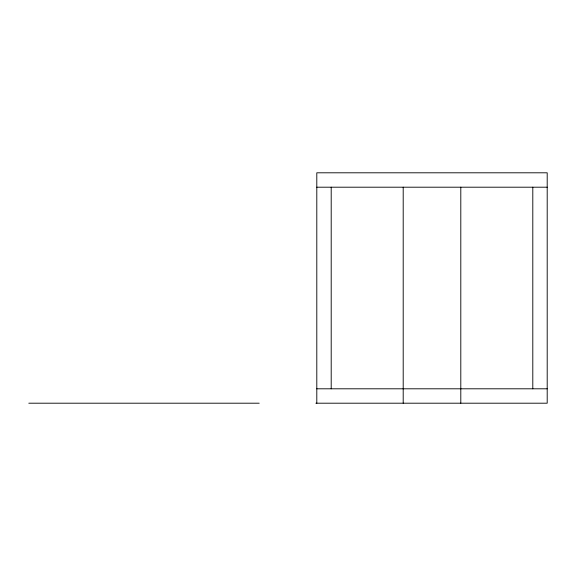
<?xml version="1.0" encoding="UTF-8"?>
<svg xmlns="http://www.w3.org/2000/svg" width="576" height="576" viewBox="0 0 576 576"><rect width="100%" height="100%" fill="white"/><g stroke="black" fill="none" stroke-linecap="round" stroke-linejoin="round"><path stroke-width="0.86" d="M316.8 187.2L547.2 187.2M316.8 388.8L547.2 388.8M28.8 403.2L259.2 403.2M315.886 403.2L547.2 403.2L547.2 172.8L316.8 172.8L316.8 403.2M532.8 187.2L532.8 388.8M460.8 187.2L460.8 403.2M403.2 187.2L403.2 403.2M331.2 187.2L331.2 388.8"/></g></svg>
